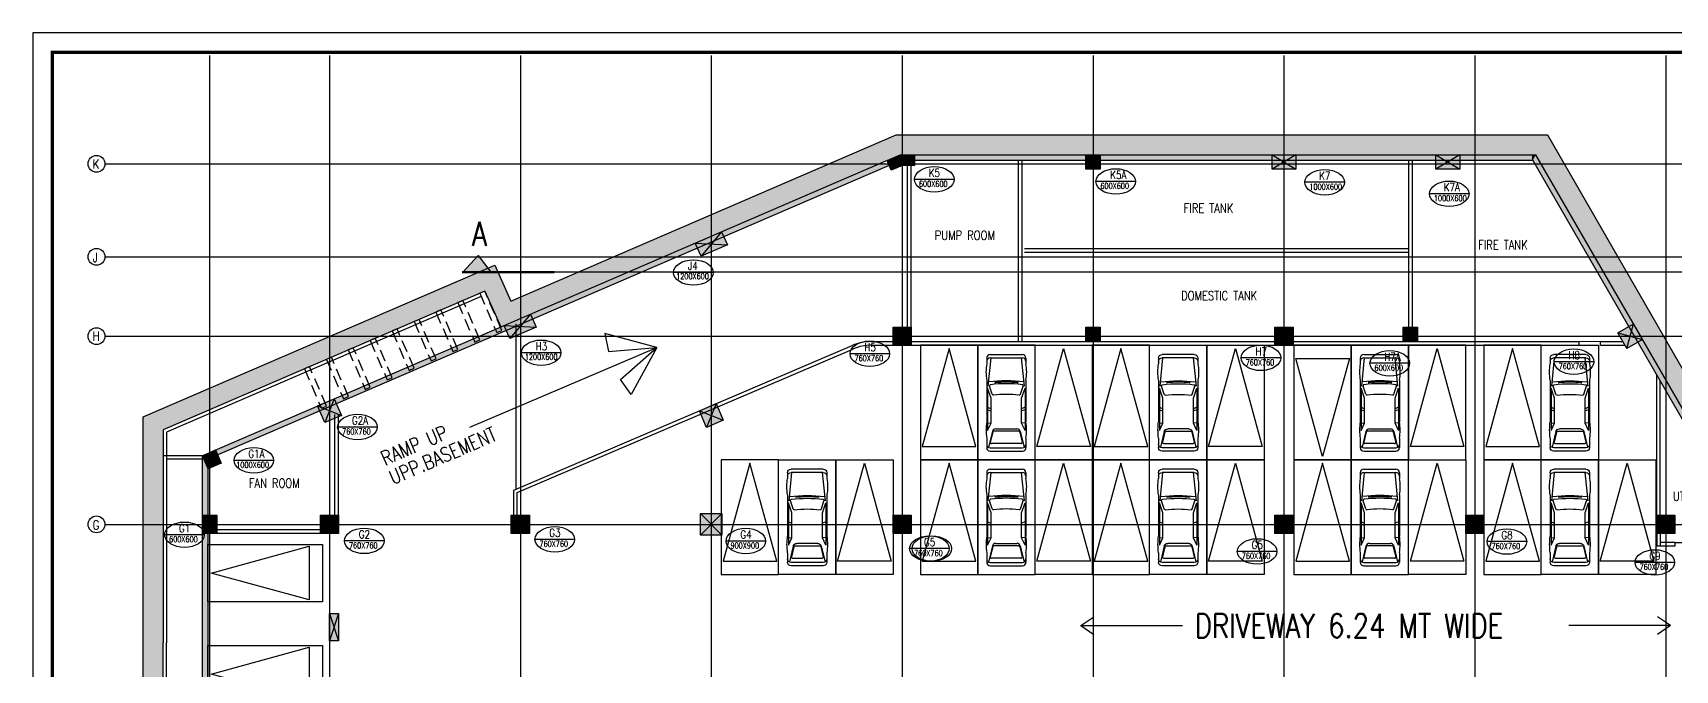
# Model space of a CAD drawing. Extents: x -14054 to 906348, y -36965 to 188562.
# Drawn here: x 670418 to 739241, y 113106 to 139803 of the extents above; entities that cross this region are included whole.
import ezdxf

# ---------------------------------------------------------------- set-up
doc = ezdxf.new("R2010")
doc.units = 0
doc.header["$LTSCALE"] = 1000
doc.header["$MEASUREMENT"] = 0
doc.linetypes.add('DASHED', pattern=[0.75, 0.5, -0.25])
doc.linetypes.add('HIDDEN', pattern=[0.375, 0.25, -0.125])
doc.layers.get('0').update_dxf_attribs({"linetype": 'CONTINUOUS'})
for name, color, linetype in [('BOR', 5, 'CONTINUOUS'), ('CAR', 6, 'CONTINUOUS'), ('CEN-LINE', 8, 'CONTINUOUS'), ('COL', 5, 'CONTINUOUS'), ('COL-FIN', 3, 'CONTINUOUS'), ('COL-SOL', 253, 'CONTINUOUS'), ('COL-TX1', 4, 'CONTINUOUS'), ('COL-TX2', 33, 'CONTINUOUS'), ('CROSS', 3, 'CONTINUOUS'), ('DOOR', 6, 'CONTINUOUS'), ('GLASS', 9, 'CONTINUOUS'), ('GRID', 8, 'HIDDEN'), ('HATCH', 9, 'CONTINUOUS'), ('HT', 9, 'CONTINUOUS'), ('RETWALL', 7, 'CONTINUOUS'), ('SEC-LINE', 2, 'CONTINUOUS'), ('SOLID', 252, 'CONTINUOUS')]:
    doc.layers.add(name, color=color, linetype=linetype)
for name, color, linetype, lineweight in [('HIDDEN', 7, 'HIDDEN', 15), ('TEXT', 3, 'CONTINUOUS', 15), ('WALL', 2, 'CONTINUOUS', 30), ('WIN', 6, 'CONTINUOUS', 9)]:
    doc.layers.add(name, color=color, linetype=linetype, lineweight=lineweight)
doc.styles.add('ROMAN', font='ROMANS')
doc.styles.add('ROMANS', font='ROMANS.shx', dxfattribs={"height": 350})
doc.styles.add('STYLE2', font='simplex.shx', dxfattribs={"width": 0.8})

# ---------------------------------------------------------------- blocks, each defined once
blk = doc.blocks.new('A$C212F6F19')
at = {"layer": 'SOLID'}
blk.add_hatch(color=256, dxfattribs=at).paths.add_polyline_path([(6011, 42297), (6560, 42533), (7162, 42532), (7162, 42082), (6652, 42082), (6188, 41883)])
at = {"layer": 'COL', "color": 7}
for p, q in [((6011, 42297), (6353, 42199)), ((6353, 42199), (6188, 41883)), ((6880, 42307), (7162, 42532)), ((6880, 42307), (7162, 42082))]:
    blk.add_line(p, q, dxfattribs=at)
at = {"layer": 'COL'}
blk.add_lwpolyline([(6011, 42297), (6560, 42533), (7162, 42532), (7162, 42082), (6652, 42082), (6188, 41883)], close=True, dxfattribs=at)
at = {"layer": 'GLASS', "color": 9, "linetype": 'Continuous'}
for p, q in [((1240, 3450), (600, 3450)), ((1240, 3400), (1240, 3450)), ((4170, 3450), (2740, 3450)), ((2740, 3400), (2740, 3450)), ((4170, 3400), (4170, 3450)), ((6500, 3450), (5670, 3450)), ((5670, 3400), (5670, 3450)), ((6500, 3450), (6500, 0)), ((640, 3400), (640, 0)), ((1240, 3400), (640, 3400)), ((3340, 3220), (640, 3220)), ((4170, 3400), (2740, 3400)), ((3340, 3400), (3340, 0)), ((3570, 3400), (3570, 0)), ((6270, 3220), (3570, 3220)), ((6500, 3400), (5670, 3400)), ((6270, 3400), (6270, 0)), ((600, 2690), (600, 0)), ((6500, 0), (0, 0)), ((3340, 225), (640, 225)), ((6270, 225), (3570, 225))]:
    blk.add_line(p, q, dxfattribs=at)
at = {"layer": 'HIDDEN'}
for p, q in [((640, 3220), (3340, 220)), ((3340, 3220), (640, 220)), ((3570, 3220), (6270, 220)), ((6270, 3220), (3570, 220)), ((3570, 3220), (6270, 220))]:
    blk.add_line(p, q, dxfattribs=at)
at = {"layer": 'WALL'}
blk.add_line((600, 3450), (600, 2690), dxfattribs=at)
at = {"layer": 'TEXT', "style": 'ROMANS'}
for p in [(1383, 1995), (4302, 1995)]:
    blk.add_text('LIFT', height=400, dxfattribs=at).set_placement(p)
at = {"layer": 'TEXT', "color": 3, "ltscale": 140, "style": 'ROMAN'}
for p in [(664, 1001), (3583, 1001)]:
    blk.add_text('2.7x3.0', height=480, dxfattribs=at).set_placement(p)
blk = doc.blocks.new('CAR1')
at = {"linetype": 'Continuous'}
for p, q in [((-166, 4334), (-166, 4068)), ((-96, 3029), (38, 4341)), ((0, 4500), (1495, 4500)), ((0, 4341), (1495, 4341)), ((1592, 3029), (1457, 4341)), ((1661, 4334), (1661, 4068)), ((-166, 3305), (-166, 1374)), ((217, 3237), (223, 3173)), ((276, 3242), (281, 3178)), ((335, 3246), (339, 3182)), ((394, 3250), (398, 3186)), ((453, 3253), (456, 3189)), ((512, 3256), (514, 3191)), ((571, 3258), (573, 3193)), ((630, 3259), (631, 3195)), ((689, 3260), (689, 3195)), ((748, 3260), (748, 3196)), ((807, 3260), (806, 3195)), ((866, 3259), (864, 3195)), ((925, 3258), (923, 3193)), ((984, 3256), (981, 3191)), ((1043, 3253), (1040, 3189)), ((1102, 3250), (1098, 3186)), ((1160, 3246), (1156, 3182)), ((1219, 3242), (1214, 3178)), ((1278, 3237), (1273, 3173)), ((1661, 3305), (1661, 1374)), ((35, 2472), (-123, 2938)), ((-123, 2938), (-123, 967)), ((91, 2650), (-30, 3023)), ((35, 1300), (35, 2472)), ((1405, 2650), (1526, 3023)), ((1461, 2472), (1619, 2938)), ((1461, 1300), (1461, 2472)), ((1619, 2938), (1619, 967)), ((-123, 2052), (35, 1978)), ((-123, 1923), (35, 1884)), ((1619, 2052), (1461, 1978)), ((1619, 1923), (1461, 1884)), ((-123, 1317), (35, 1300)), ((-123, 967), (35, 1300)), ((98, 914), (-80, 181)), ((114, 888), (2, 424)), ((1319, 930), (168, 930)), ((259, 1041), (1237, 1041)), ((1372, 888), (1485, 424)), ((1398, 914), (1576, 181)), ((1619, 1317), (1461, 1300)), ((1619, 967), (1461, 1300)), ((-166, 606), (-166, 166)), ((0, 153), (1495, 153)), ((0, 0), (1495, 0)), ((1431, 356), (56, 356)), ((1661, 606), (1661, 166))]:
    blk.add_line(p, q, dxfattribs=at)
for centre, radius, start, end in [((1947, 3686), 2146, 169.76163, 190.23837), ((0, 4334), 166, 90.01711, 179.98291), ((0, 4176), 166, 90.01711, 179.98291), ((1495, 4334), 166, 0.0171, 89.98289), ((1495, 4176), 166, 0.0171, 89.98289), ((-451, 3686), 2146, 349.76163, 10.23837), ((748, -2823), 6100, 82.36711, 97.63289), ((22, 3040), 55.1, 96.83565, 198.16986), ((748, -2891), 6031, 83.02615, 96.97385), ((1473, 3040), 55.1, 341.83015, 83.16435), ((143, 2667), 55.4, 198.10553, 275.97443), ((748, -2856), 5500, 83.75282, 96.24718), ((1352, 2667), 55.4, 264.02557, 341.89445), ((2441, 990), 2635, 171.62164, 188.37836), ((259, 875), 166, 90.04437, 166.31775), ((168, 875), 55.2, 89.91098, 166.26071), ((1237, 875), 166, 13.68224, 89.95563), ((1319, 875), 55.2, 13.73933, 90.08914), ((-945, 990), 2635, 351.62164, 8.37837), ((0, 318), 166, 180.01715, 269.98288), ((0, 165), 165, 179.91745, 270.08243), ((56, 411), 55.2, 166.36609, 269.91083), ((1431, 411), 55.2, 270.08906, 13.63393), ((1495, 318), 166, 270.01713, 359.98285), ((1496, 165), 165, 269.91757, 0.08254)]:
    blk.add_arc(centre, radius, start, end, dxfattribs=at)
blk = doc.blocks.new('*U46')
at = {"layer": 'HATCH', "linetype": 'Continuous'}
h = blk.add_hatch(dxfattribs=at)
h.set_pattern_fill('AR-PARQ1', color=256, scale=200, angle=45, style=0)
h.set_pattern_definition([(135, (436347.5, 51836.5), (-3394.113, 2e-13), [2400, -2400]), (135, (436630.4, 52119.3), (-3394.113, 2e-13), [2400, -2400]), (135, (436913.2, 52402.2), (-3394.113, 2e-13), [2400, -2400]), (135, (437196, 52685), (-3394.113, 2e-13), [2400, -2400]), (135, (437479, 52967.9), (-3394.113, 2e-13), [2400, -2400]), (135, (437761.8, 53250.7), (-3394.113, 2e-13), [2400, -2400]), (135, (438044.6, 53533.5), (-3394.113, 2e-13), [2400, -2400]), (45, (434650.5, 53533.5), (3394.113, -2e-13), [2400, -2400]), (45, (434367.6, 53816.4), (3394.113, -2e-13), [2400, -2400]), (45, (434084.8, 54099.2), (3394.113, -2e-13), [2400, -2400]), (45, (433802, 54382), (3394.113, -2e-13), [2400, -2400]), (45, (433519.1, 54665), (3394.113, -2e-13), [2400, -2400]), (45, (433236.3, 54947.8), (3394.113, -2e-13), [2400, -2400]), (45, (432953.4, 55230.6), (3394.113, -2e-13), [2400, -2400])])
h.paths.add_polyline_path([(706593.96, 135527.59), (690454.21, 128568.92), (689779.47, 130074.84), (675045.42, 123722.24), (675045.15, 72400.37), (691977.45, 72400.37), (691977.45, 74050.37), (745717.45, 74050.37), (745717.45, 72400.37), (781407.36, 72400.37), (781407.47, 112114.02), (771795.23, 112114.02), (771795.23, 119284.02), (743258.68, 119284.02), (733885.58, 135527.59)])
h.paths.add_polyline_path([(733406.25, 134697.59), (742779.35, 118454.02), (770965.23, 118454.02), (770965.23, 111284.02), (780577.46, 111284.02), (780577.37, 73230.37), (746547.45, 73230.37), (746547.45, 74880.37), (691147.45, 74880.37), (691147.45, 73230.37), (675875.16, 73230.37), (675875.42, 123176.23), (689356.63, 128988.67), (690031.37, 127482.76), (706765.27, 134697.59)], flags=16)
at = {"layer": 'HT', "linetype": 'Continuous'}
for points in [[(706304.63, 134248.52), (706275.13, 134317.59), (705883.9, 134317.59), (699276.42, 131468.77), (699370.47, 131258.85)], [(733406.25, 134697.59), (733273.42, 134697.59), (733273.42, 134467.59)]]:
    blk.add_hatch(color=256, dxfattribs=at).paths.add_polyline_path(points)
h = blk.add_hatch(color=256, dxfattribs=at)
h.paths.add_polyline_path([(738847.45, 125268), (738847.45, 124807.82), (742076.09, 119212.59), (742341.63, 119212.59)])
h.paths.add_polyline_path([(737872.04, 126958.38), (737672.83, 126843.42), (738847.45, 124807.82), (738847.45, 125268)])
h.paths.add_polyline_path([(736244.66, 129778.62), (735979.12, 129778.62), (737292.99, 127501.69), (737492.2, 127616.65)])
h.paths.add_polyline_path([(733625.52, 134317.59), (733359.98, 134317.59), (735609.93, 130418.43), (735875.47, 130418.43)])
h.paths.add_polyline_path([(735875.47, 130418.43), (735609.93, 130418.43), (735979.12, 129778.62), (736244.66, 129778.62)])
h.paths.add_polyline_path([(733406.25, 134697.59), (733273.42, 134467.59), (733359.98, 134317.59), (733625.52, 134317.59)])
h.paths.add_polyline_path([(742341.63, 119212.59), (742076.09, 119212.59), (742513.8, 118454.02), (742779.35, 118454.02)])
h = blk.add_hatch(color=256, dxfattribs=at)
h.paths.add_polyline_path([(695356.34, 129778.62), (695937.27, 129778.62), (697421.22, 130418.43), (696840.29, 130418.43)])
h.paths.add_polyline_path([(696840.29, 130418.43), (697421.22, 130418.43), (698268.42, 130783.7), (698174.37, 130993.62)])
h.paths.add_polyline_path([(695937.27, 129778.62), (695356.34, 129778.62), (691269.35, 128016.51), (691363.4, 127806.6)])
h = blk.add_hatch(color=256, dxfattribs=at)
h.paths.add_polyline_path([(682443.63, 123960.83), (682352.57, 124172.04), (678076.2, 122328.27), (678167.26, 122117.07)])
h.paths.add_polyline_path([(683370.7, 124611), (683050.47, 124472.93), (683141.53, 124261.73), (689718.95, 127097.59), (689138.03, 127097.59), (689091.62, 127077.58), (689151, 126939.84), (688939.8, 126848.78), (688880.41, 126986.52), (688173.33, 126681.66), (688232.72, 126543.92), (688021.51, 126452.86), (687962.12, 126590.6), (687255.05, 126285.74), (687314.43, 126148), (687103.23, 126056.94), (687043.84, 126194.68), (686336.76, 125889.82), (686396.15, 125752.08), (686184.94, 125661.02), (686125.55, 125798.76), (685418.47, 125493.9), (685477.86, 125356.16), (685266.66, 125265.1), (685207.27, 125402.84), (684500.19, 125097.98), (684559.58, 124960.24), (684348.37, 124869.18), (684288.98, 125006.92), (683581.9, 124702.06), (683641.29, 124564.32), (683430.09, 124473.26)])
h.paths.add_polyline_path([(690261.35, 127331.44), (690167.29, 127541.36), (690009.9, 127473.5), (690069.29, 127335.76), (689858.08, 127244.69), (689798.7, 127382.44), (689138.03, 127097.59), (689718.95, 127097.59)])
h = blk.add_hatch(color=256, dxfattribs=at)
h.paths.add_polyline_path([(690009.9, 127473.5), (689798.7, 127382.44), (689858.08, 127244.69), (690069.29, 127335.76)])
h.paths.add_polyline_path([(689091.62, 127077.58), (688880.41, 126986.52), (688939.8, 126848.78), (689151, 126939.84)])
h.paths.add_polyline_path([(688173.33, 126681.66), (687962.12, 126590.6), (688021.51, 126452.86), (688232.72, 126543.92)])
h.paths.add_polyline_path([(687255.05, 126285.74), (687043.84, 126194.68), (687103.23, 126056.94), (687314.43, 126148)])
h.paths.add_polyline_path([(686336.76, 125889.82), (686125.55, 125798.76), (686184.94, 125661.02), (686396.15, 125752.08)])
h.paths.add_polyline_path([(685418.47, 125493.9), (685207.27, 125402.84), (685266.66, 125265.1), (685477.86, 125356.16)])
h.paths.add_polyline_path([(684500.19, 125097.98), (684288.98, 125006.92), (684348.37, 124869.18), (684559.58, 124960.24)])
h.paths.add_polyline_path([(683581.9, 124702.06), (683370.7, 124611), (683430.09, 124473.26), (683641.29, 124564.32)])
h = blk.add_hatch(color=256, dxfattribs=at)
h.paths.add_polyline_path([(677525.23, 119592.59), (677755.23, 119592.59), (677755.23, 121557.26), (677525.23, 122090.72)])
edge = h.paths.add_edge_path()
edge.add_line((677525.23, 112215.77), (677755.23, 112215.77))
edge.add_line((677755.23, 112215.77), (677755.23, 118832.59))
edge.add_line((677755.23, 118832.59), (677675.23, 118832.59))
edge.add_line((677675.23, 118832.59), (677595.37, 118832.59))
edge.add_ellipse((676770.37, 118778.17), major_axis=(-829.33, 0), ratio=0.6434108, start_angle=163.6817985, end_angle=183.7738607, ccw=False)
edge.add_line((677600.29, 118778.17), (677599.27, 118778.17))
edge.add_line((677525.23, 118557.17), (677525.23, 112215.77))
at = {"layer": 'SOLID'}
blk.add_hatch(color=256, dxfattribs=at).paths.add_polyline_path([(706214.49, 134462.29), (706762.91, 134698.14), (707365.68, 134697.59), (707365.27, 134247.59), (706855.38, 134248.06), (706390.85, 134048.28)])
at = {"layer": 'BOR', "color": 2, "ltscale": 140}
blk.add_lwpolyline([(670417.73, 139802.57), (670417.73, 60267.68), (784417.73, 60267.68), (784417.73, 139802.57)], close=True, dxfattribs=at)
at = {"layer": 'BOR', "ltscale": 140, "const_width": 136.54}
blk.add_lwpolyline([(783598.48, 61086.94), (671236.98, 61086.94), (671236.98, 138983.32), (783598.48, 138983.32)], close=True, dxfattribs=at)
at = {"layer": 'CAR'}
for points in [[(710014.28, 126717.59), (707614.28, 126717.59), (707614.28, 121917.59), (710014.28, 121917.59), (710014.28, 126717.59)], [(712414.28, 126717.59), (710014.28, 126717.59), (710014.28, 121917.59), (712414.28, 121917.59), (712414.28, 126717.59)], [(712414.28, 126717.59), (714814.28, 126717.59), (714814.28, 121917.59), (712414.28, 121917.59), (712414.28, 126717.59)], [(717214.28, 126717.59), (714814.28, 126717.59), (714814.28, 121917.59), (717214.28, 121917.59), (717214.28, 126717.59)], [(717214.28, 126717.59), (719614.28, 126717.59), (719614.28, 121917.59), (717214.28, 121917.59), (717214.28, 126717.59)], [(719614.28, 126717.59), (722014.28, 126717.59), (722014.28, 121917.59), (719614.28, 121917.59), (719614.28, 126717.59)], [(725667.45, 126717.59), (723267.45, 126717.59), (723267.45, 121917.59), (725667.45, 121917.59), (725667.45, 126717.59)], [(728067.45, 126717.59), (725667.45, 126717.59), (725667.45, 121917.59), (728067.45, 121917.59), (728067.45, 126717.59)], [(728067.45, 121917.59), (730467.45, 121917.59), (730467.45, 126717.59), (728067.45, 126717.59), (728067.45, 121917.59)], [(733627.45, 126717.59), (731227.45, 126717.59), (731227.45, 121917.59), (733627.45, 121917.59), (733627.45, 126717.59)], [(733627.45, 126717.59), (736027.45, 126717.59), (736027.45, 121917.59), (733627.45, 121917.59), (733627.45, 126717.59)], [(701667.45, 121917.59), (699267.45, 121917.59), (699267.45, 117117.59), (701667.45, 117117.59), (701667.45, 121917.59)], [(701667.45, 121917.59), (704067.45, 121917.59), (704067.45, 117117.59), (701667.45, 117117.59), (701667.45, 121917.59)], [(704067.45, 121917.59), (706467.45, 121917.59), (706467.45, 117117.59), (704067.45, 117117.59), (704067.45, 121917.59)], [(710014.28, 121917.59), (707614.28, 121917.59), (707614.28, 117117.59), (710014.28, 117117.59), (710014.28, 121917.59)], [(712414.28, 121917.59), (710014.28, 121917.59), (710014.28, 117117.59), (712414.28, 117117.59), (712414.28, 121917.59)], [(712414.28, 121917.59), (714814.28, 121917.59), (714814.28, 117117.59), (712414.28, 117117.59), (712414.28, 121917.59)], [(717214.28, 121917.59), (714814.28, 121917.59), (714814.28, 117117.59), (717214.28, 117117.59), (717214.28, 121917.59)], [(717214.28, 121917.59), (719614.28, 121917.59), (719614.28, 117117.59), (717214.28, 117117.59), (717214.28, 121917.59)], [(719614.28, 121917.59), (722014.28, 121917.59), (722014.28, 117117.59), (719614.28, 117117.59), (719614.28, 121917.59)], [(725667.45, 121917.59), (723267.45, 121917.59), (723267.45, 117117.59), (725667.45, 117117.59), (725667.45, 121917.59)], [(728067.45, 121917.59), (725667.45, 121917.59), (725667.45, 117117.59), (728067.45, 117117.59), (728067.45, 121917.59)], [(728067.45, 121917.59), (730467.45, 121917.59), (730467.45, 117117.59), (728067.45, 117117.59), (728067.45, 121917.59)], [(733627.45, 121917.59), (731227.45, 121917.59), (731227.45, 117117.59), (733627.45, 117117.59), (733627.45, 121917.59)], [(733627.45, 121917.59), (736027.45, 121917.59), (736027.45, 117117.59), (733627.45, 117117.59), (733627.45, 121917.59)], [(736027.45, 121917.59), (738427.45, 121917.59), (738427.45, 117117.59), (736027.45, 117117.59), (736027.45, 121917.59)], [(677755.23, 115971.45), (677755.23, 118371.45), (682555.23, 118371.45), (682555.23, 115971.45), (677755.23, 115971.45)], [(677755.23, 111739.4), (677755.23, 114139.4), (682555.23, 114139.4), (682555.23, 111739.4), (677755.23, 111739.4)]]:
    blk.add_lwpolyline(points, dxfattribs=at)
for points in [[(707691.53, 122474.6), (709937.03, 122474.6), (708814.28, 126582.4)], [(714737.03, 122474.6), (712491.53, 122474.6), (713614.28, 126582.4)], [(714891.53, 122474.6), (717137.03, 122474.6), (716014.28, 126582.4)], [(721937.03, 122474.6), (719691.53, 122474.6), (720814.28, 126582.4)], [(723344.69, 126160.58), (725590.2, 126160.58), (724467.45, 122052.78)], [(730390.2, 122474.6), (728144.69, 122474.6), (729267.45, 126582.4)], [(731304.69, 122474.6), (733550.2, 122474.6), (732427.45, 126582.4)], [(699344.69, 117674.6), (701590.2, 117674.6), (700467.45, 121782.4)], [(706390.2, 117674.6), (704144.69, 117674.6), (705267.45, 121782.4)], [(707691.53, 117674.6), (709937.03, 117674.6), (708814.28, 121782.4)], [(714737.03, 117674.6), (712491.53, 117674.6), (713614.28, 121782.4)], [(714891.53, 117674.6), (717137.03, 117674.6), (716014.28, 121782.4)], [(721937.03, 117674.6), (719691.53, 117674.6), (720814.28, 121782.4)], [(723344.69, 117674.6), (725590.2, 117674.6), (724467.45, 121782.4)], [(730390.2, 117674.6), (728144.69, 117674.6), (729267.45, 121782.4)], [(731304.69, 117674.6), (733550.2, 117674.6), (732427.45, 121782.4)], [(738350.2, 117674.6), (736104.69, 117674.6), (737227.45, 121782.4)], [(681998.22, 118294.2), (681998.22, 116048.69), (677890.42, 117171.45)], [(681998.22, 114062.15), (681998.22, 111816.64), (677890.42, 112939.4)]]:
    blk.add_lwpolyline(points, close=True, dxfattribs=at)
at = {"layer": 'CEN-LINE', "linetype": 'Continuous'}
for p, q in [((677525.23, 122090.72), (678313.75, 121777.3)), ((678076.2, 122328.27), (677764.29, 121540.4))]:
    blk.add_line(p, q, dxfattribs=at)
at = {"layer": 'COL', "color": 7}
for p, q in [((706214.49, 134462.29), (706556.2, 134364.59)), ((706556.2, 134364.59), (706390.85, 134048.28)), ((707083.2, 134472.59), (707365.68, 134697.59)), ((707083.2, 134472.59), (707365.27, 134247.59))]:
    blk.add_line(p, q, dxfattribs=at)
at = {"layer": 'COL'}
blk.add_lwpolyline([(706214.49, 134462.29), (706762.91, 134698.14), (707365.68, 134697.59), (707365.27, 134247.59), (706855.38, 134248.06), (706390.85, 134048.28)], close=True, dxfattribs=at)
at = {"layer": 'COL-FIN', "linetype": 'Continuous'}
for p, q in [((682467.45, 119592.59), (683227.45, 118832.59)), ((683227.45, 119592.59), (682467.45, 118832.59)), ((691227.45, 119592.59), (690467.45, 118832.59)), ((690467.45, 119592.59), (691227.45, 118832.59))]:
    blk.add_line(p, q, dxfattribs=at)
for points in [[(706214.3, 134460.04), (706765.27, 134697.59), (707365.27, 134697.59), (707365.27, 134247.59), (706858.14, 134247.59), (706391.03, 134046.19)], [(715147.45, 134097.59), (714547.45, 134097.59), (714547.45, 134697.59), (715147.45, 134697.59)], [(723347.45, 134097.59), (722347.45, 134097.59), (722347.45, 134697.59), (723347.45, 134697.59)], [(730213.22, 134097.59), (729213.22, 134097.59), (729213.22, 134697.59), (730213.22, 134697.59)], [(699521.56, 130921.64), (698419.51, 130446.49), (698174.37, 130993.62), (699276.42, 131468.77)], [(691514.49, 127469.38), (690412.44, 126994.23), (690167.29, 127541.36), (691269.35, 128016.51)], [(707227.45, 126717.59), (706467.45, 126717.59), (706467.45, 127477.59), (707227.45, 127477.59)], [(715147.45, 126877.57), (714547.45, 126877.57), (714547.45, 127477.57), (715147.45, 127477.57)], [(723227.45, 126717.59), (722467.45, 126717.59), (722467.45, 127477.59), (723227.45, 127477.59)], [(728437.45, 126877.57), (727837.45, 126877.57), (727837.45, 127477.57), (728437.45, 127477.57)], [(737872.04, 126958.38), (737213.77, 126578.53), (736833.93, 127236.8), (737492.2, 127616.65)], [(699346.16, 123571.85), (698647.22, 123273.36), (698348.74, 123972.3), (699047.67, 124270.78)], [(678313.75, 121777.3), (677762.78, 121539.75), (677525.23, 122090.72), (678076.2, 122328.27)], [(678125.23, 118832.59), (677525.23, 118832.59), (677525.23, 119592.59), (678125.23, 119592.59)], [(683227.45, 118832.59), (682467.45, 118832.59), (682467.45, 119592.59), (683227.45, 119592.59)], [(691227.45, 118832.59), (690467.45, 118832.59), (690467.45, 119592.59), (691227.45, 119592.59)], [(699297.45, 118762.59), (698397.45, 118762.59), (698397.45, 119662.59), (699297.45, 119662.59)], [(707227.45, 118832.59), (706467.45, 118832.59), (706467.45, 119592.59), (707227.45, 119592.59)], [(723227.45, 118832.59), (722467.45, 118832.59), (722467.45, 119592.59), (723227.45, 119592.59)], [(731227.45, 118832.7), (730467.45, 118832.7), (730467.45, 119592.7), (731227.45, 119592.7)], [(739227.45, 118832.59), (738467.45, 118832.59), (738467.45, 119592.59), (739227.45, 119592.59)], [(682847.45, 114327.35), (682847.45, 115477.35), (683227.45, 115477.35), (683227.45, 114327.35)]]:
    blk.add_lwpolyline(points, close=True, dxfattribs=at)
at = {"layer": 'COL-SOL', "linetype": 'Continuous'}
for points in [[(706765.27, 134697.59), (706214.3, 134460.04), (706858.14, 134247.59), (706391.03, 134046.19)], [(707365.27, 134697.59), (707365.27, 134247.59), (706765.27, 134697.59), (706858.14, 134247.59)], [(714547.45, 134697.59), (714547.45, 134097.59), (715147.45, 134697.59), (715147.45, 134097.59)], [(722347.45, 134697.59), (722347.45, 134097.59), (723347.45, 134697.59), (723347.45, 134097.59)], [(729213.22, 134697.59), (729213.22, 134097.59), (730213.22, 134697.59), (730213.22, 134097.59)], [(699276.42, 131468.77), (699521.56, 130921.64), (698174.37, 130993.62), (698419.51, 130446.49)], [(691269.35, 128016.51), (691514.49, 127469.38), (690167.29, 127541.36), (690412.44, 126994.23)], [(706467.45, 127477.59), (706467.45, 126717.59), (707227.45, 127477.59), (707227.45, 126717.59)], [(714547.45, 127477.57), (714547.45, 126877.57), (715147.45, 127477.57), (715147.45, 126877.57)], [(722467.45, 127477.59), (722467.45, 126717.59), (723227.45, 127477.59), (723227.45, 126717.59)], [(727837.45, 127477.57), (727837.45, 126877.57), (728437.45, 127477.57), (728437.45, 126877.57)], [(736833.93, 127236.8), (737492.2, 127616.65), (737213.77, 126578.53), (737872.04, 126958.38)], [(682352.57, 124172.04), (683050.47, 124472.93), (682653.47, 123474.14), (683351.37, 123775.04)], [(699047.67, 124270.78), (698348.74, 123972.3), (699346.16, 123571.85), (698647.22, 123273.36)], [(677525.23, 122090.72), (678076.2, 122328.27), (677762.78, 121539.75), (678313.75, 121777.3)], [(677525.23, 119592.59), (677525.23, 118832.59), (678125.23, 119592.59), (678125.23, 118832.59)], [(682467.45, 119592.59), (682467.45, 118832.59), (683227.45, 119592.59), (683227.45, 118832.59)], [(690467.45, 119592.59), (690467.45, 118832.59), (691227.45, 119592.59), (691227.45, 118832.59)], [(698397.45, 119662.59), (698397.45, 118762.59), (699297.45, 119662.59), (699297.45, 118762.59)], [(706467.45, 119592.59), (706467.45, 118832.59), (707227.45, 119592.59), (707227.45, 118832.59)], [(722467.45, 119592.59), (722467.45, 118832.59), (723227.45, 119592.59), (723227.45, 118832.59)], [(730467.45, 119592.7), (730467.45, 118832.7), (731227.45, 119592.7), (731227.45, 118832.7)], [(738467.45, 119592.59), (738467.45, 118832.59), (739227.45, 119592.59), (739227.45, 118832.59)], [(682847.45, 115477.35), (682847.45, 114327.35), (683227.45, 115477.35), (683227.45, 114327.35)]]:
    blk.add_solid(points, dxfattribs=at)
at = {"layer": 'COL-TX1', "color": 1}
for p, q in [((709023.21, 133664.31), (707364.55, 133664.31)), ((716626.33, 133577.51), (714967.67, 133577.51)), ((725384.27, 133543.47), (723725.61, 133543.47)), ((730602.64, 133060.98), (728943.98, 133060.98)), ((698927, 129763.48), (697268.34, 129763.48)), ((692550.03, 126402.48), (690891.37, 126402.48)), ((706323.58, 126359.5), (704664.92, 126359.5)), ((722712.31, 126187.84), (721053.65, 126187.84)), ((728111.17, 125958.92), (726452.5, 125958.92)), ((735829.18, 126027.45), (734170.52, 126027.45)), ((684849.64, 123291.62), (683190.98, 123291.62)), ((680507.25, 121894.66), (678848.59, 121894.66)), ((677599.7, 118778.17), (675941.03, 118778.17)), ((685136.84, 118521.28), (683478.18, 118521.28)), ((693119.35, 118585.5), (691460.68, 118585.5)), ((701126.95, 118513.53), (699468.29, 118513.53)), ((733018.27, 118492.27), (731359.61, 118492.27)), ((708819.45, 118198.24), (707160.79, 118198.24)), ((722551.54, 118078.18), (720892.87, 118078.18)), ((739220.11, 117619.21), (737561.45, 117619.21))]:
    blk.add_line(p, q, dxfattribs=at)
for centre in [(708193.88, 133664.31), (715797, 133577.51), (724554.94, 133543.47), (729773.31, 133060.98), (698097.67, 129763.48), (691720.7, 126402.48), (705494.25, 126359.5), (721882.98, 126187.84), (727281.83, 125958.92), (734999.85, 126027.45), (684020.31, 123291.62), (679677.92, 121894.66), (676770.37, 118778.17), (692290.02, 118585.5), (684307.51, 118521.28), (700297.62, 118513.53), (707990.12, 118198.24), (708090.12, 118198.24), (721722.21, 118078.18), (732188.94, 118492.27), (738390.78, 117619.21)]:
    blk.add_ellipse(centre, major_axis=(-829.33, 0), ratio=0.6434108, dxfattribs=at)
at = {"layer": 'CROSS', "color": 3, "linetype": 'Continuous'}
for p, q in [((706858.14, 134247.59), (706214.3, 134460.04)), ((706765.27, 134697.59), (706391.03, 134046.19)), ((706765.27, 134697.59), (707365.27, 134247.59)), ((707365.27, 134697.59), (706858.14, 134247.59)), ((715147.45, 134697.59), (714547.45, 134097.59)), ((714547.45, 134697.59), (715147.45, 134097.59)), ((723347.45, 134697.59), (722347.45, 134097.59)), ((722347.45, 134697.59), (723347.45, 134097.59)), ((730213.22, 134697.59), (729213.22, 134097.59)), ((729213.22, 134697.59), (730213.22, 134097.59)), ((699276.42, 131468.77), (698419.51, 130446.49)), ((698174.37, 130993.62), (699521.56, 130921.64)), ((691269.35, 128016.51), (690412.44, 126994.23)), ((690167.29, 127541.36), (691514.49, 127469.38)), ((707227.45, 127477.59), (706467.45, 126717.59)), ((706467.45, 127477.59), (707227.45, 126717.59)), ((715147.45, 127477.57), (714547.45, 126877.57)), ((714547.45, 127477.57), (715147.45, 126877.57)), ((723227.45, 127477.59), (722467.45, 126717.59)), ((722467.45, 127477.59), (723227.45, 126717.59)), ((728437.45, 127477.57), (727837.45, 126877.57)), ((727837.45, 127477.57), (728437.45, 126877.57)), ((737213.77, 126578.53), (737492.2, 127616.65)), ((736833.93, 127236.8), (737872.04, 126958.38)), ((682352.57, 124172.04), (683351.37, 123775.04)), ((683050.47, 124472.93), (682653.47, 123474.14)), ((698348.74, 123972.3), (699346.16, 123571.85)), ((699047.67, 124270.78), (698647.22, 123273.36)), ((677525.23, 122090.72), (678313.75, 121777.3)), ((678076.2, 122328.27), (677762.78, 121539.75)), ((678125.23, 119592.59), (677525.23, 118832.59)), ((677525.23, 119592.59), (678125.23, 118832.59)), ((699297.45, 119662.59), (698397.45, 118762.59)), ((698397.45, 119662.59), (699297.45, 118762.59)), ((707227.45, 119592.59), (706467.45, 118832.59)), ((706467.45, 119592.59), (707227.45, 118832.59)), ((722467.45, 119592.59), (723227.45, 118832.59)), ((723227.45, 119592.59), (722467.45, 118832.59)), ((731227.45, 119592.7), (730467.45, 118832.7)), ((730467.45, 119592.7), (731227.45, 118832.7)), ((738467.45, 119592.59), (739227.45, 118832.59)), ((739227.45, 119592.59), (738467.45, 118832.59)), ((683227.45, 115477.35), (682847.45, 114327.35)), ((682847.45, 115477.35), (683227.45, 114327.35))]:
    blk.add_line(p, q, dxfattribs=at)
blk.add_lwpolyline([(682352.57, 124172.04), (683050.47, 124472.93), (683351.37, 123775.04), (682653.47, 123474.14), (682352.57, 124172.04)], dxfattribs=at)
at = {"layer": 'DOOR', "linetype": 'Continuous'}
blk.add_line((739227.45, 118454.02), (740127.45, 118454.02), dxfattribs=at)
at = {"layer": 'GLASS', "color": 1, "linetype": 'Continuous'}
for centre in [(673085.46, 134317.59), (673085.46, 130418.43), (673085.46, 127097.59), (673085.46, 119212.59)]:
    blk.add_circle(centre, 352.83, dxfattribs=at)
at = {"layer": 'GRID', "color": 8, "linetype": 'Continuous'}
for p, q in [((677825.23, 138852.88), (677825.23, 71200.43)), ((677825.23, 138599.3), (677825.23, 70946.85)), ((682847.45, 138852.88), (682847.45, 71200.43)), ((682847.45, 138599.3), (682847.45, 70946.85)), ((690847.45, 138852.88), (690847.45, 71200.43)), ((690847.45, 138599.3), (690847.45, 70946.85)), ((698847.45, 138852.88), (698847.45, 71200.43)), ((698847.45, 138599.3), (698847.45, 70946.85)), ((706847.45, 138852.88), (706847.45, 71200.43)), ((706847.45, 138599.3), (706847.45, 70946.85)), ((714847.45, 138852.88), (714847.45, 71200.43)), ((714847.45, 138599.3), (714847.45, 70946.85)), ((722847.45, 138852.88), (722847.45, 71200.43)), ((722847.45, 138599.3), (722847.45, 70946.85)), ((730847.45, 138852.88), (730847.45, 71200.43)), ((730847.45, 138599.3), (730847.45, 70946.85)), ((738847.45, 138852.88), (738847.45, 71200.43)), ((738847.45, 138599.3), (738847.45, 70946.85)), ((673438.29, 134317.59), (782561.35, 134317.59)), ((673438.29, 130418.43), (782561.35, 130418.43)), ((673438.29, 127097.59), (782561.35, 127097.59)), ((673438.29, 119212.59), (782561.35, 119212.59))]:
    blk.add_line(p, q, dxfattribs=at)
at = {"layer": 'HT', "linetype": 'Continuous'}
blk.add_line((733273.42, 134467.59), (733273.42, 134697.59), dxfattribs=at)
blk.add_solid([(707365.27, 134697.59), (707365.27, 134467.59), (733273.42, 134697.59), (733273.42, 134467.59)], dxfattribs=at)
at = {"layer": 'RETWALL', "color": 7, "linetype": 'Continuous'}
for p, q in [((689356.63, 128988.67), (675875.22, 123176.15)), ((689204.82, 128759.87), (676025.22, 123077.47)), ((689356.63, 128988.67), (690031.37, 127482.76)), ((675875.22, 123176.15), (675875.25, 114255.76)), ((676025.22, 123077.47), (676025.25, 114255.76)), ((677525.23, 122090.72), (675875.23, 122090.72)), ((677525.23, 121940.72), (676025.23, 121940.72)), ((675875.16, 73230.37), (675875.37, 114255.77)), ((676025.16, 73380.37), (676025.37, 114255.77))]:
    blk.add_line(p, q, dxfattribs=at)
blk.add_lwpolyline([(691977.45, 74050.37), (691977.45, 72400.37), (675045.15, 72400.37), (675045.42, 123722.24), (689779.47, 130074.84), (690454.21, 128568.92), (706593.96, 135527.59), (733885.58, 135527.59), (743258.68, 119284.02), (771795.23, 119284.02), (771795.23, 112114.02), (781407.47, 112114.02), (781407.36, 72400.37), (745717.45, 72400.37), (745717.45, 74050.37)], close=True, dxfattribs=at)
at = {"layer": 'RETWALL', "linetype": 'DASHED'}
for points in [[(690069.29, 127335.76), (689356.63, 128988.67), (689145.43, 128897.61), (689858.08, 127244.69)], [(688232.72, 126543.92), (687520.06, 128196.83), (687308.86, 128105.77), (688021.51, 126452.86)], [(689151, 126939.84), (688438.35, 128592.75), (688227.14, 128501.69), (688939.8, 126848.78)], [(686396.15, 125752.08), (685683.49, 127404.99), (685472.29, 127313.93), (686184.94, 125661.02)], [(687314.43, 126148), (686601.78, 127800.91), (686390.57, 127709.85), (687103.23, 126056.94)], [(685477.86, 125356.16), (684765.21, 127009.07), (684554, 126918.01), (685266.66, 125265.1)], [(683641.29, 124564.32), (682928.64, 126217.23), (682717.43, 126126.17), (683430.09, 124473.26)], [(684559.58, 124960.24), (683846.92, 126613.15), (683635.72, 126522.09), (684348.37, 124869.18)], [(682723.01, 124168.4), (682010.35, 125821.31), (681799.15, 125730.25), (682511.8, 124077.34)]]:
    blk.add_lwpolyline(points, close=True, dxfattribs=at)
at = {"layer": 'SEC-LINE', "color": 6, "linetype": 'Continuous'}
blk.add_lwpolyline([(744160.81, 129778.62), (688437.83, 129778.62), (689072.86, 130474.4), (689611.67, 129778.62)], dxfattribs=at)
at = {"layer": 'SEC-LINE', "color": 2, "linetype": 'Continuous', "const_width": 100}
blk.add_lwpolyline([(692266.09, 129778.62), (688403.23, 129778.62)], dxfattribs=at)
at = {"layer": 'SEC-LINE', "color": 2, "linetype": 'Continuous'}
blk.add_solid([(688437.83, 129778.62), (689072.86, 130474.4), (689611.67, 129778.62)], dxfattribs=at)
at = {"layer": 'WALL', "linetype": 'Continuous'}
for p, q in [((706214.3, 134460.04), (677525.23, 122090.72)), ((706305.36, 134248.83), (677755.23, 121939.42)), ((706610.67, 134467.59), (719115.23, 134467.59)), ((707077.45, 126867.59), (707077.45, 134247.59)), ((707227.45, 126867.59), (707227.45, 134247.59)), ((707365.27, 134697.59), (719115.23, 134697.59)), ((711727.45, 126867.59), (711727.45, 134467.59)), ((711877.45, 126867.59), (711877.45, 134467.59)), ((719115.23, 134697.59), (733406.25, 134697.59)), ((719115.23, 134467.59), (733273.42, 134467.59)), ((728077.45, 127097.59), (728077.45, 134467.59)), ((728227.45, 127097.59), (728227.45, 134467.59)), ((742646.52, 118224.02), (733273.42, 134467.59)), ((742779.35, 118454.02), (733406.25, 134697.59)), ((711977.45, 130767.59), (728077.45, 130767.59)), ((711977.45, 130617.59), (728077.45, 130617.59)), ((690656.89, 127612.51), (690656.89, 120687.41)), ((690567.45, 120649.21), (704752, 126706.88)), ((694390.59, 127213.29), (694543.03, 126451.9)), ((696568.14, 126627.24), (694390.59, 127213.29)), ((705537.5, 126867.59), (735211.27, 126867.59)), ((705568.18, 126717.59), (735211.27, 126717.59)), ((735211.27, 126717.59), (735211.27, 126867.59)), ((736111.27, 126867.59), (737046.98, 126867.59)), ((736111.27, 126717.59), (736111.27, 126867.59)), ((736111.27, 126717.59), (737133.53, 126717.59)), ((688731.58, 123280.55), (696568.14, 126627.24)), ((690717.45, 120550.16), (704782.69, 126556.88)), ((694543.03, 126451.9), (696568.14, 126627.24)), ((695041.11, 125285.6), (696568.14, 126627.24)), ((696568.14, 126627.24), (695485.71, 124648.98)), ((695485.71, 124648.98), (695041.11, 125285.6)), ((738467.45, 119592.59), (738467.45, 125466.35)), ((738617.45, 119592.59), (738617.45, 125206.4)), ((683077.45, 119592.59), (683077.45, 123811.07)), ((683227.45, 119592.59), (683227.45, 123811.07)), ((677525.23, 103980.74), (677525.23, 122090.72)), ((677755.23, 121939.42), (677755.23, 94860.37)), ((690567.45, 119592.59), (690567.45, 120649.21)), ((690717.45, 119592.59), (690717.45, 120550.16)), ((682467.45, 118982.59), (677675.23, 118982.59)), ((682467.45, 118832.59), (677675.23, 118832.59)), ((738467.45, 118832.59), (738467.45, 118304.02)), ((738617.45, 118832.59), (738617.45, 118304.02)), ((739227.45, 118454.02), (738617.45, 118454.02)), ((739227.45, 118454.02), (739227.45, 118304.02)), ((739227.45, 118304.02), (738467.45, 118304.02)), ((714326.92, 114973.14), (718600.05, 114973.15)), ((714337.38, 114973.15), (714874.72, 115343.43)), ((714337.38, 114973.15), (714874.73, 114602.87)), ((739051.74, 114973.14), (734778.6, 114973.15)), ((739041.27, 114973.15), (738503.92, 114602.87)), ((739041.27, 114973.15), (738503.93, 115343.43))]:
    blk.add_line(p, q, dxfattribs=at)
for centre, radius, start, end in [((705537.5, 124867.59), 2000, 90, 113.1254568), ((705539.62, 124857.22), 1860.59, 89.120253, 114.0052037)]:
    blk.add_arc(centre, radius, start, end, dxfattribs=at)
at = {"layer": 'WIN', "linetype": 'Continuous'}
blk.add_line((735211.27, 126867.59), (736111.27, 126867.59), dxfattribs=at)
at = {"layer": 'CAR', "xscale": 0.899999999996728, "yscale": 0.899999999996728, "zscale": 0.899999999996728}
for p in [(710539.52, 122277.57), (726192.69, 122277.57), (710539.52, 117477.57), (726192.69, 117477.57)]:
    blk.add_blockref('CAR1', p, dxfattribs=at)
at = {"layer": 'CAR', "xscale": -0.899999999996728, "yscale": 0.899999999996728, "zscale": 0.899999999996728, "rotation": 359.9999999999999}
for p in [(719089.04, 122277.57), (735502.21, 122277.57), (703542.21, 117477.57), (719089.04, 117477.57), (735502.21, 117477.57)]:
    blk.add_blockref('CAR1', p, dxfattribs=at)
at = {"layer": 'WALL', "linetype": 'Continuous'}
blk.add_blockref('A$C212F6F19', (700203.2, 92165.56), dxfattribs=at)
at = {"layer": 'COL-TX1', "style": 'STYLE2', "width": 0.8}
for s, p in [('K5', (707963.41, 133769.43)), ('K5A', (715566.54, 133682.63)), ('K7', (724324.47, 133648.58)), ('K7A', (729542.85, 133166.1)), ('J4', (697867.2, 129868.6)), ('H3', (691490.23, 126507.6)), ('H5', (705263.78, 126464.61)), ('H7', (721652.51, 126292.96)), ('H7A', (727051.37, 126064.04)), ('H8', (734769.38, 126132.57)), ('G2A', (683789.84, 123396.74)), ('G1A', (679447.46, 121999.78)), ('G1', (676539.9, 118883.29)), ('G2', (684077.04, 118626.39)), ('G3', (692059.55, 118690.62)), ('G4', (700067.15, 118618.65)), ('G5', (707759.65, 118303.36)), ('G5', (721491.74, 118183.3)), ('G8', (731958.47, 118597.39)), ('G9', (738160.32, 117724.32))]:
    blk.add_text(s, height=335.415, dxfattribs=at).set_placement(p)
at = {"layer": 'COL-TX2', "color": 4, "style": 'STYLE2', "width": 0.8}
for s, p in [('600X600', (707550.85, 133350.9)), ('600X600', (715153.98, 133264.1)), ('1000X600', (723911.91, 133230.06)), ('1000X600', (729130.28, 132747.57)), ('1200X600', (697376.54, 129481.28)), ('1200X600', (691034.35, 126103.5)), ('760X760', (704851.22, 126046.09)), ('760X760', (721239.95, 125874.43)), ('760X760', (734356.82, 125714.04)), ('600X600', (726638.81, 125645.51)), ('760X760', (683377.28, 122978.21)), ('1000X600', (678942.73, 121581.25)), ('600X600', (676127.34, 118464.76)), ('760X760', (683664.48, 118207.87)), ('760X760', (691646.99, 118272.09)), ('900X900', (699654.59, 118200.12)), ('760X760', (731545.91, 118178.86)), ('760X760', (707347.09, 117884.83)), ('760X760', (721079.18, 117764.77)), ('760X760', (737747.76, 117305.79))]:
    blk.add_text(s, height=250, dxfattribs=at).set_placement(p)
at = {"layer": 'SEC-LINE', "style": 'ROMANS', "width": 0.8}
blk.add_text('A', height=1000, rotation=359.9995987, dxfattribs=at).set_placement((688828.22, 130882.09))
at = {"layer": 'TEXT', "style": 'ROMANS', "width": 0.8}
for s, p in [('K', (672928.16, 134115.89)), ('J', (672928.16, 130202.8)), ('H', (672928.16, 126905.71)), ('G', (672928.16, 118996.96))]:
    blk.add_text(s, height=381.01, dxfattribs=at).set_placement(p)
for s, height, rotation, p in [('FIRE TANK', 381.012, 359.9995987, (718647.42, 132267.38)), ('PUMP ROOM', 381.012, 359.9995987, (708213.11, 131133.06)), ('FIRE TANK', 381.012, 359.9995987, (730987.22, 130732.43)), ('DOMESTIC TANK', 381.012, 359.9995987, (718539.17, 128605.78)), ('RAMP UP', 600, 23.3992969, (685169.85, 121665.85)), ('UPP.BASEMENT', 600, 23.3992969, (685516.63, 120864.49)), ('FAN ROOM', 381.012, 359.9995987, (679470.68, 120746.47)), ('UTILITY', 381.012, 359.9995987, (739147.41, 120196.01)), ('DRIVEWAY 6.24 MT WIDE', 1000, 359.9995987, (719110.72, 114464.59))]:
    blk.add_text(s, height=height, rotation=rotation, dxfattribs=at).set_placement(p)

msp = doc.modelspace()

# ---------------------------------------------------------------- block references
at = {"layer": 'TEXT'}
msp.add_blockref('*U46', (0, 0), dxfattribs=at)

doc.saveas('drawing.dxf')
